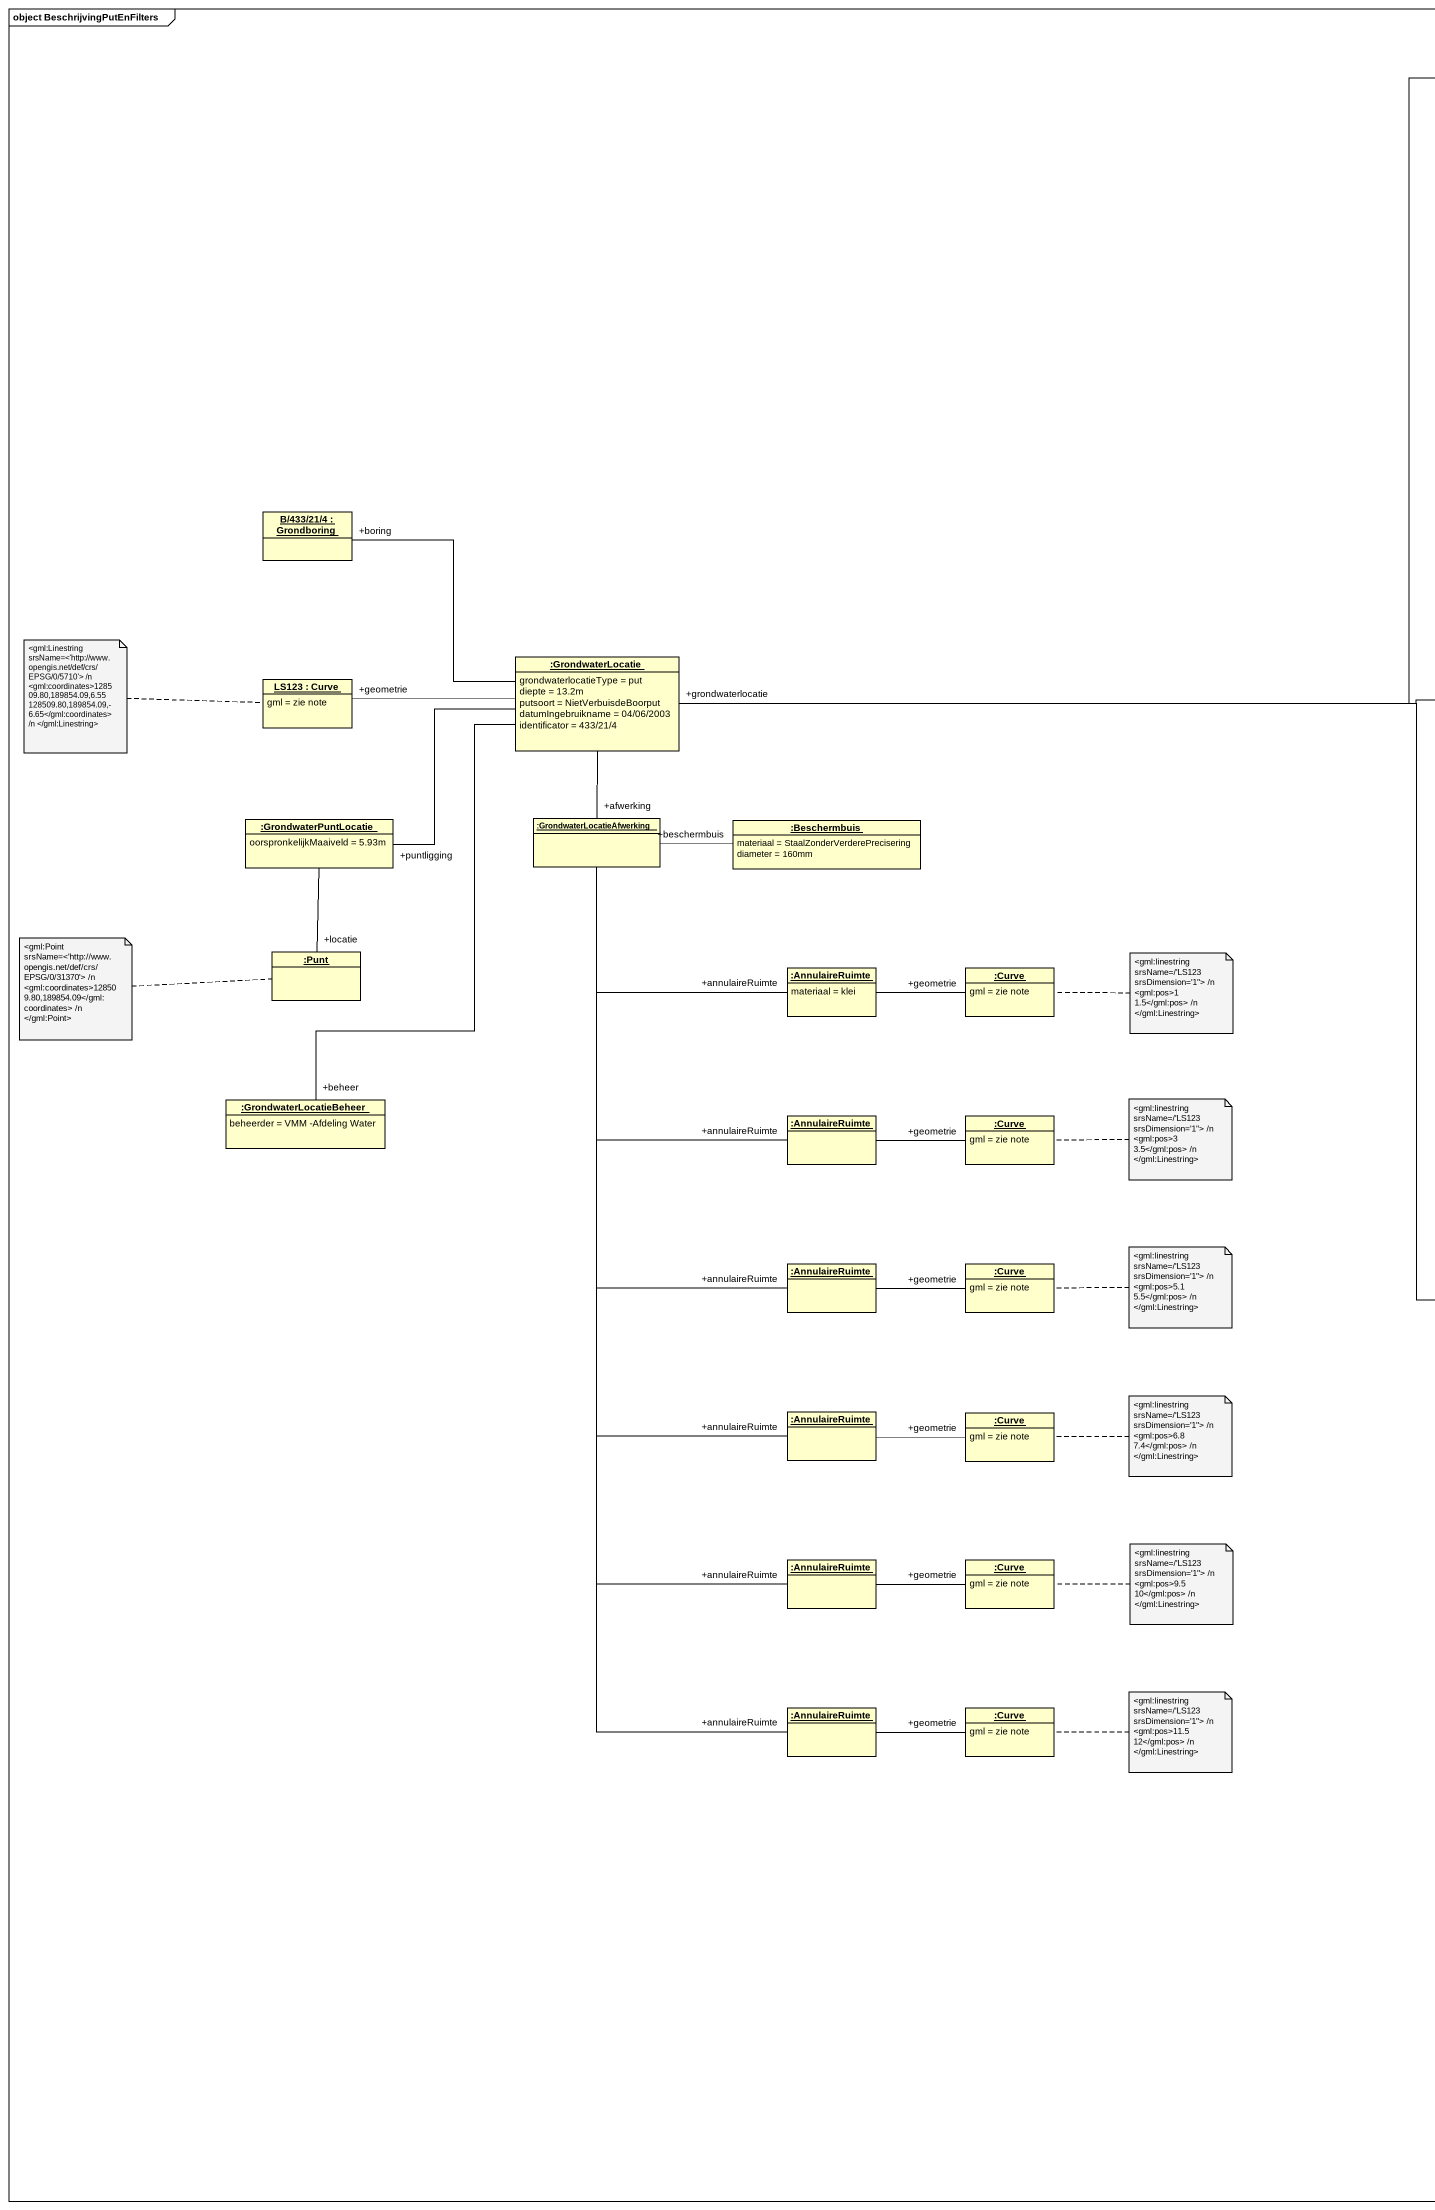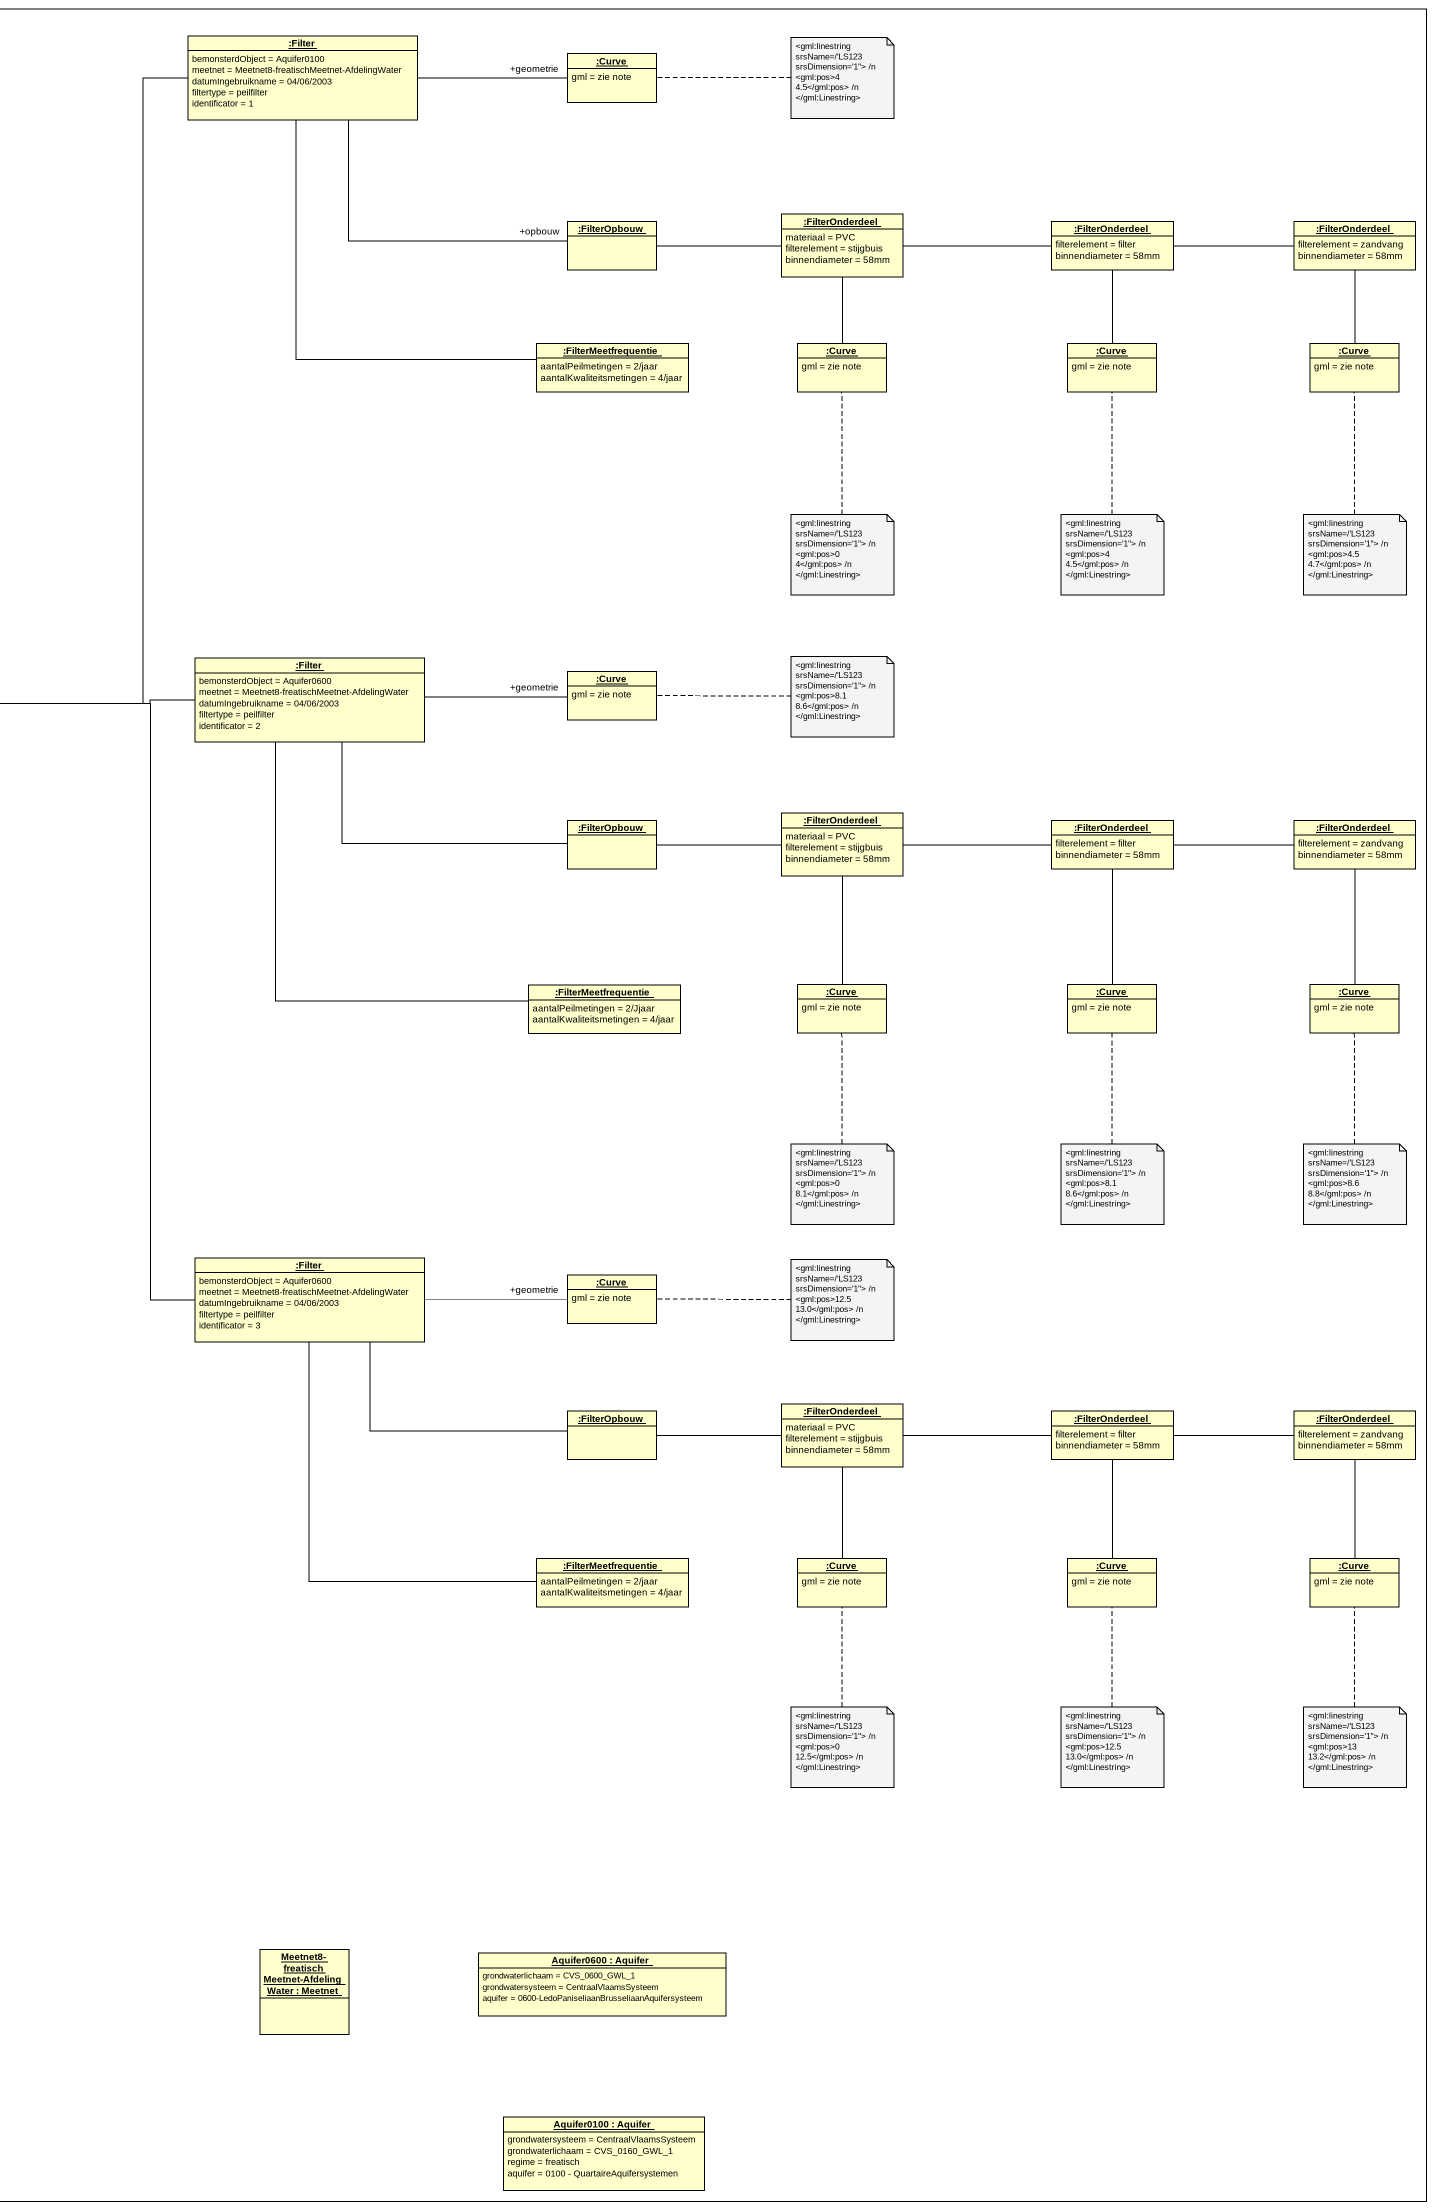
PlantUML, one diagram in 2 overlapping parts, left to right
@startuml
mainframe object BeschrijvingPutEnFilters
hide circle
hide empty members
object ":Filter" as Filter {
  bemonsterdObject = Aquifer0100
  meetnet = Meetnet8-freatischMeetnet-AfdelingWater
  datumIngebruikname = 04/06/2003
  filtertype = peilfilter
  identificator = 1
}
object ":Curve" as Curve {
  gml = zie note
}
object ":FilterOnderdeel" as FilterOnderdeel {
  materiaal = PVC
  filterelement = stijgbuis
  binnendiameter = 58mm
}
object ":FilterOpbouw" as FilterOpbouw
object ":FilterOnderdeel" as FilterOnderdeel_2 {
  filterelement = filter
  binnendiameter = 58mm
}
object ":FilterOnderdeel" as FilterOnderdeel_3 {
  filterelement = zandvang
  binnendiameter = 58mm
}
object ":FilterMeetfrequentie" as FilterMeetfrequentie {
  aantalPeilmetingen = 2/jaar
  aantalKwaliteitsmetingen = 4/jaar
}
object ":Curve" as Curve_2 {
  gml = zie note
}
object ":Curve" as Curve_3 {
  gml = zie note
}
object ":Curve" as Curve_4 {
  gml = zie note
}
object "B/433/21/4 : Grondboring" as B_433_21_4
object ":GrondwaterLocatie" as GrondwaterLocatie {
  grondwaterlocatieType = put
  diepte = 13.2m
  putsoort = NietVerbuisdeBoorput
  datumIngebruikname = 04/06/2003
  identificator = 433/21/4
}
object ":Filter" as Filter_2 {
  bemonsterdObject = Aquifer0600
  meetnet = Meetnet8-freatischMeetnet-AfdelingWater
  datumIngebruikname = 04/06/2003
  filtertype = peilfilter
  identificator = 2
}
object "LS123 : Curve" as LS123 {
  gml = zie note
}
object ":Curve" as Curve_5 {
  gml = zie note
}
object ":GrondwaterPuntLocatie" as GrondwaterPuntLocatie {
  oorspronkelijkMaaiveld = 5.93m
}
object ":GrondwaterLocatieAfwerking" as GrondwaterLocatieAfwerking
object ":FilterOnderdeel" as FilterOnderdeel_4 {
  materiaal = PVC
  filterelement = stijgbuis
  binnendiameter = 58mm
}
object ":Beschermbuis" as Beschermbuis {
  materiaal = StaalZonderVerderePrecisering
  diameter = 160mm
}
object ":FilterOpbouw" as FilterOpbouw_2
object ":FilterOnderdeel" as FilterOnderdeel_5 {
  filterelement = filter
  binnendiameter = 58mm
}
object ":FilterOnderdeel" as FilterOnderdeel_6 {
  filterelement = zandvang
  binnendiameter = 58mm
}
object ":Punt" as Punt
object ":AnnulaireRuimte" as AnnulaireRuimte {
  materiaal = klei
}
object ":Curve" as Curve_6 {
  gml = zie note
}
object ":FilterMeetfrequentie" as FilterMeetfrequentie_2 {
  aantalPeilmetingen = 2/Jjaar
  aantalKwaliteitsmetingen = 4/jaar
}
object ":Curve" as Curve_7 {
  gml = zie note
}
object ":Curve" as Curve_8 {
  gml = zie note
}
object ":Curve" as Curve_9 {
  gml = zie note
}
object ":GrondwaterLocatieBeheer" as GrondwaterLocatieBeheer {
  beheerder = VMM -Afdeling Water
}
object ":AnnulaireRuimte" as AnnulaireRuimte_2
object ":Curve" as Curve_10 {
  gml = zie note
}
object ":Filter" as Filter_3 {
  bemonsterdObject = Aquifer0600
  meetnet = Meetnet8-freatischMeetnet-AfdelingWater
  datumIngebruikname = 04/06/2003
  filtertype = peilfilter
  identificator = 3
}
object ":AnnulaireRuimte" as AnnulaireRuimte_3
object ":Curve" as Curve_11 {
  gml = zie note
}
object ":Curve" as Curve_12 {
  gml = zie note
}
object ":AnnulaireRuimte" as AnnulaireRuimte_4
object ":Curve" as Curve_13 {
  gml = zie note
}
object ":FilterOpbouw" as FilterOpbouw_3
object ":FilterOnderdeel" as FilterOnderdeel_7 {
  materiaal = PVC
  filterelement = stijgbuis
  binnendiameter = 58mm
}
object ":FilterOnderdeel" as FilterOnderdeel_8 {
  filterelement = filter
  binnendiameter = 58mm
}
object ":FilterOnderdeel" as FilterOnderdeel_9 {
  filterelement = zandvang
  binnendiameter = 58mm
}
object ":AnnulaireRuimte" as AnnulaireRuimte_5
object ":Curve" as Curve_14 {
  gml = zie note
}
object ":FilterMeetfrequentie" as FilterMeetfrequentie_3 {
  aantalPeilmetingen = 2/jaar
  aantalKwaliteitsmetingen = 4/jaar
}
object ":Curve" as Curve_15 {
  gml = zie note
}
object ":Curve" as Curve_16 {
  gml = zie note
}
object ":Curve" as Curve_17 {
  gml = zie note
}
object ":AnnulaireRuimte" as AnnulaireRuimte_6
object ":Curve" as Curve_18 {
  gml = zie note
}
object "Meetnet8-freatischMeetnet-AfdelingWater : Meetnet" as Meetnet8_freatischMeetnet
object "Aquifer0600 : Aquifer" as Aquifer0600 {
  grondwaterlichaam = CVS_0600_GWL_1
  grondwatersysteem = CentraalVlaamsSysteem
  aquifer = 0600-LedoPaniseliaanBrusseliaanAquifersysteem
}
object "Aquifer0100 : Aquifer" as Aquifer0100 {
  grondwatersysteem = CentraalVlaamsSysteem
  grondwaterlichaam = CVS_0160_GWL_1
  regime = freatisch
  aquifer = 0100 - QuartaireAquifersystemen
}
Filter -right- "+geometrie" Curve
Filter -right- "+opbouw" FilterOpbouw
Filter -- FilterMeetfrequentie
FilterOnderdeel -- Curve_2
FilterOpbouw -right- FilterOnderdeel
FilterOpbouw -right- FilterOnderdeel_2
FilterOpbouw -right- FilterOnderdeel_3
FilterOnderdeel_2 -- Curve_3
FilterOnderdeel_3 -- Curve_4
GrondwaterLocatie "+grondwaterlocatie" -up- Filter
GrondwaterLocatie -left- "+boring" B_433_21_4
GrondwaterLocatie -right- Filter_2
GrondwaterLocatie -left- "+geometrie" LS123
GrondwaterLocatie -left- "+puntligging" GrondwaterPuntLocatie
GrondwaterLocatie -- "+afwerking" GrondwaterLocatieAfwerking
GrondwaterLocatie -- "+beheer" GrondwaterLocatieBeheer
GrondwaterLocatie -- Filter_3
Filter_2 -right- "+geometrie" Curve_5
Filter_2 -right- FilterOpbouw_2
Filter_2 -- FilterMeetfrequentie_2
GrondwaterPuntLocatie -- "+locatie" Punt
GrondwaterLocatieAfwerking -right- "+beschermbuis" Beschermbuis
GrondwaterLocatieAfwerking -- "+annulaireRuimte" AnnulaireRuimte
GrondwaterLocatieAfwerking -- "+annulaireRuimte" AnnulaireRuimte_2
GrondwaterLocatieAfwerking -- "+annulaireRuimte" AnnulaireRuimte_3
GrondwaterLocatieAfwerking -- "+annulaireRuimte" AnnulaireRuimte_4
GrondwaterLocatieAfwerking -- "+annulaireRuimte" AnnulaireRuimte_5
GrondwaterLocatieAfwerking -- "+annulaireRuimte" AnnulaireRuimte_6
FilterOnderdeel_4 -- Curve_7
FilterOpbouw_2 -right- FilterOnderdeel_4
FilterOpbouw_2 -right- FilterOnderdeel_5
FilterOpbouw_2 -right- FilterOnderdeel_6
FilterOnderdeel_5 -- Curve_8
FilterOnderdeel_6 -- Curve_9
AnnulaireRuimte -right- "+geometrie" Curve_6
AnnulaireRuimte_2 -right- "+geometrie" Curve_10
Filter_3 -right- "+geometrie" Curve_12
Filter_3 -right- FilterOpbouw_3
Filter_3 -- FilterMeetfrequentie_3
AnnulaireRuimte_3 -right- "+geometrie" Curve_11
AnnulaireRuimte_4 -right- "+geometrie" Curve_13
FilterOpbouw_3 -right- FilterOnderdeel_7
FilterOpbouw_3 -right- FilterOnderdeel_8
FilterOpbouw_3 -right- FilterOnderdeel_9
FilterOnderdeel_7 -- Curve_15
FilterOnderdeel_8 -- Curve_16
FilterOnderdeel_9 -- Curve_17
AnnulaireRuimte_5 -right- "+geometrie" Curve_14
AnnulaireRuimte_6 -right- "+geometrie" Curve_18
note right of Curve
  <gml:linestring srsName=/'LS123 srsDimension='1''> /n
  <gml:pos>4 4.5</gml:pos> /n
  </gml:Linestring>
end note
note bottom of Curve_2
  <gml:linestring srsName=/'LS123 srsDimension='1''> /n
  <gml:pos>0 4</gml:pos> /n
  </gml:Linestring>
end note
note bottom of Curve_3
  <gml:linestring srsName=/'LS123 srsDimension='1''> /n
  <gml:pos>4 4.5</gml:pos> /n
  </gml:Linestring>
end note
note bottom of Curve_4
  <gml:linestring srsName=/'LS123 srsDimension='1''> /n
  <gml:pos>4.5 4.7</gml:pos> /n
  </gml:Linestring>
end note
note left of LS123 : <gml:Linestring srsName=<'http://www.opengis.net/def/crs/EPSG/0/5710'> /n <gml:coordinates>128509.80,189854.09,6.55 128509.80,189854.09,-6.65</gml:coordinates> /n </gml:Linestring>
note right of Curve_5
  <gml:linestring srsName=/'LS123 srsDimension='1''> /n
  <gml:pos>8.1 8.6</gml:pos> /n
  </gml:Linestring>
end note
note left of Punt : <gml:Point srsName=<'http://www.opengis.net/def/crs/EPSG/0/31370'> /n <gml:coordinates>128509.80,189854.09</gml:coordinates> /n </gml:Point>
note right of Curve_6
  <gml:linestring srsName=/'LS123 srsDimension='1''> /n
  <gml:pos>1 1.5</gml:pos> /n
  </gml:Linestring>
end note
note right of Curve_10
  <gml:linestring srsName=/'LS123 srsDimension='1''> /n
  <gml:pos>3 3.5</gml:pos> /n
  </gml:Linestring>
end note
note bottom of Curve_7
  <gml:linestring srsName=/'LS123 srsDimension='1''> /n
  <gml:pos>0 8.1</gml:pos> /n
  </gml:Linestring>
end note
note bottom of Curve_8
  <gml:linestring srsName=/'LS123 srsDimension='1''> /n
  <gml:pos>8.1 8.6</gml:pos> /n
  </gml:Linestring>
end note
note bottom of Curve_9
  <gml:linestring srsName=/'LS123 srsDimension='1''> /n
  <gml:pos>8.6 8.8</gml:pos> /n
  </gml:Linestring>
end note
note right of Curve_11
  <gml:linestring srsName=/'LS123 srsDimension='1''> /n
  <gml:pos>5.1 5.5</gml:pos> /n
  </gml:Linestring>
end note
note right of Curve_12
  <gml:linestring srsName=/'LS123 srsDimension='1''> /n
  <gml:pos>12.5 13.0</gml:pos> /n
  </gml:Linestring>
end note
note right of Curve_13
  <gml:linestring srsName=/'LS123 srsDimension='1''> /n
  <gml:pos>6.8 7.4</gml:pos> /n
  </gml:Linestring>
end note
note right of Curve_14
  <gml:linestring srsName=/'LS123 srsDimension='1''> /n
  <gml:pos>9.5 10</gml:pos> /n
  </gml:Linestring>
end note
note right of Curve_18
  <gml:linestring srsName=/'LS123 srsDimension='1''> /n
  <gml:pos>11.5 12</gml:pos> /n
  </gml:Linestring>
end note
note bottom of Curve_15
  <gml:linestring srsName=/'LS123 srsDimension='1''> /n
  <gml:pos>0 12.5</gml:pos> /n
  </gml:Linestring>
end note
note bottom of Curve_16
  <gml:linestring srsName=/'LS123 srsDimension='1''> /n
  <gml:pos>12.5 13.0</gml:pos> /n
  </gml:Linestring>
end note
note bottom of Curve_17
  <gml:linestring srsName=/'LS123 srsDimension='1''> /n
  <gml:pos>13 13.2</gml:pos> /n
  </gml:Linestring>
end note
@enduml
